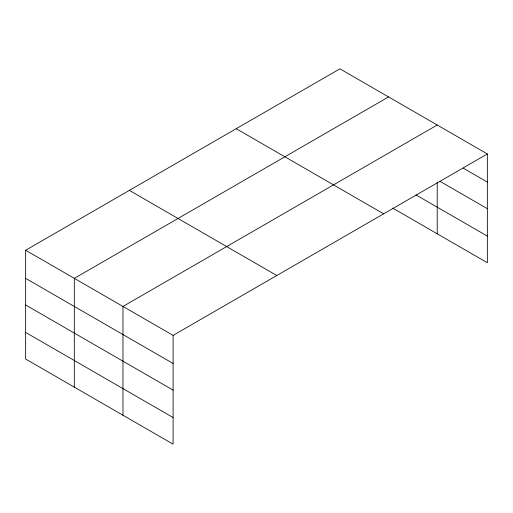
<?xml version="1.0" encoding="UTF-8"?>
<svg xmlns="http://www.w3.org/2000/svg" width="513" height="513" viewBox="0 0 513 513"><rect width="100%" height="100%" fill="white"/><g stroke="black" fill="none" stroke-linecap="round" stroke-linejoin="round"><path stroke-width="0.77" d="M392.669 208.079L487.35 262.739L487.35 153.958L339.901 68.832L25.65 250.261L25.65 359.042L173.099 444.168L173.099 335.387L25.65 250.261M388.559 96.919L74.308 278.354L74.308 387.135M437.217 125.012L122.966 306.447L122.966 415.229M173.099 335.387L487.35 153.958M463.316 168.193L487.35 182.07M439.962 181.333L487.35 208.688M415.972 194.908L487.35 236.115M236.198 128.699L383.647 213.831M129.353 190.387L276.802 275.519M25.65 278.373L173.099 363.499M25.65 304.991L173.099 390.124M25.65 332.424L173.099 417.55M437.217 182.096L437.217 233.793"/></g></svg>
